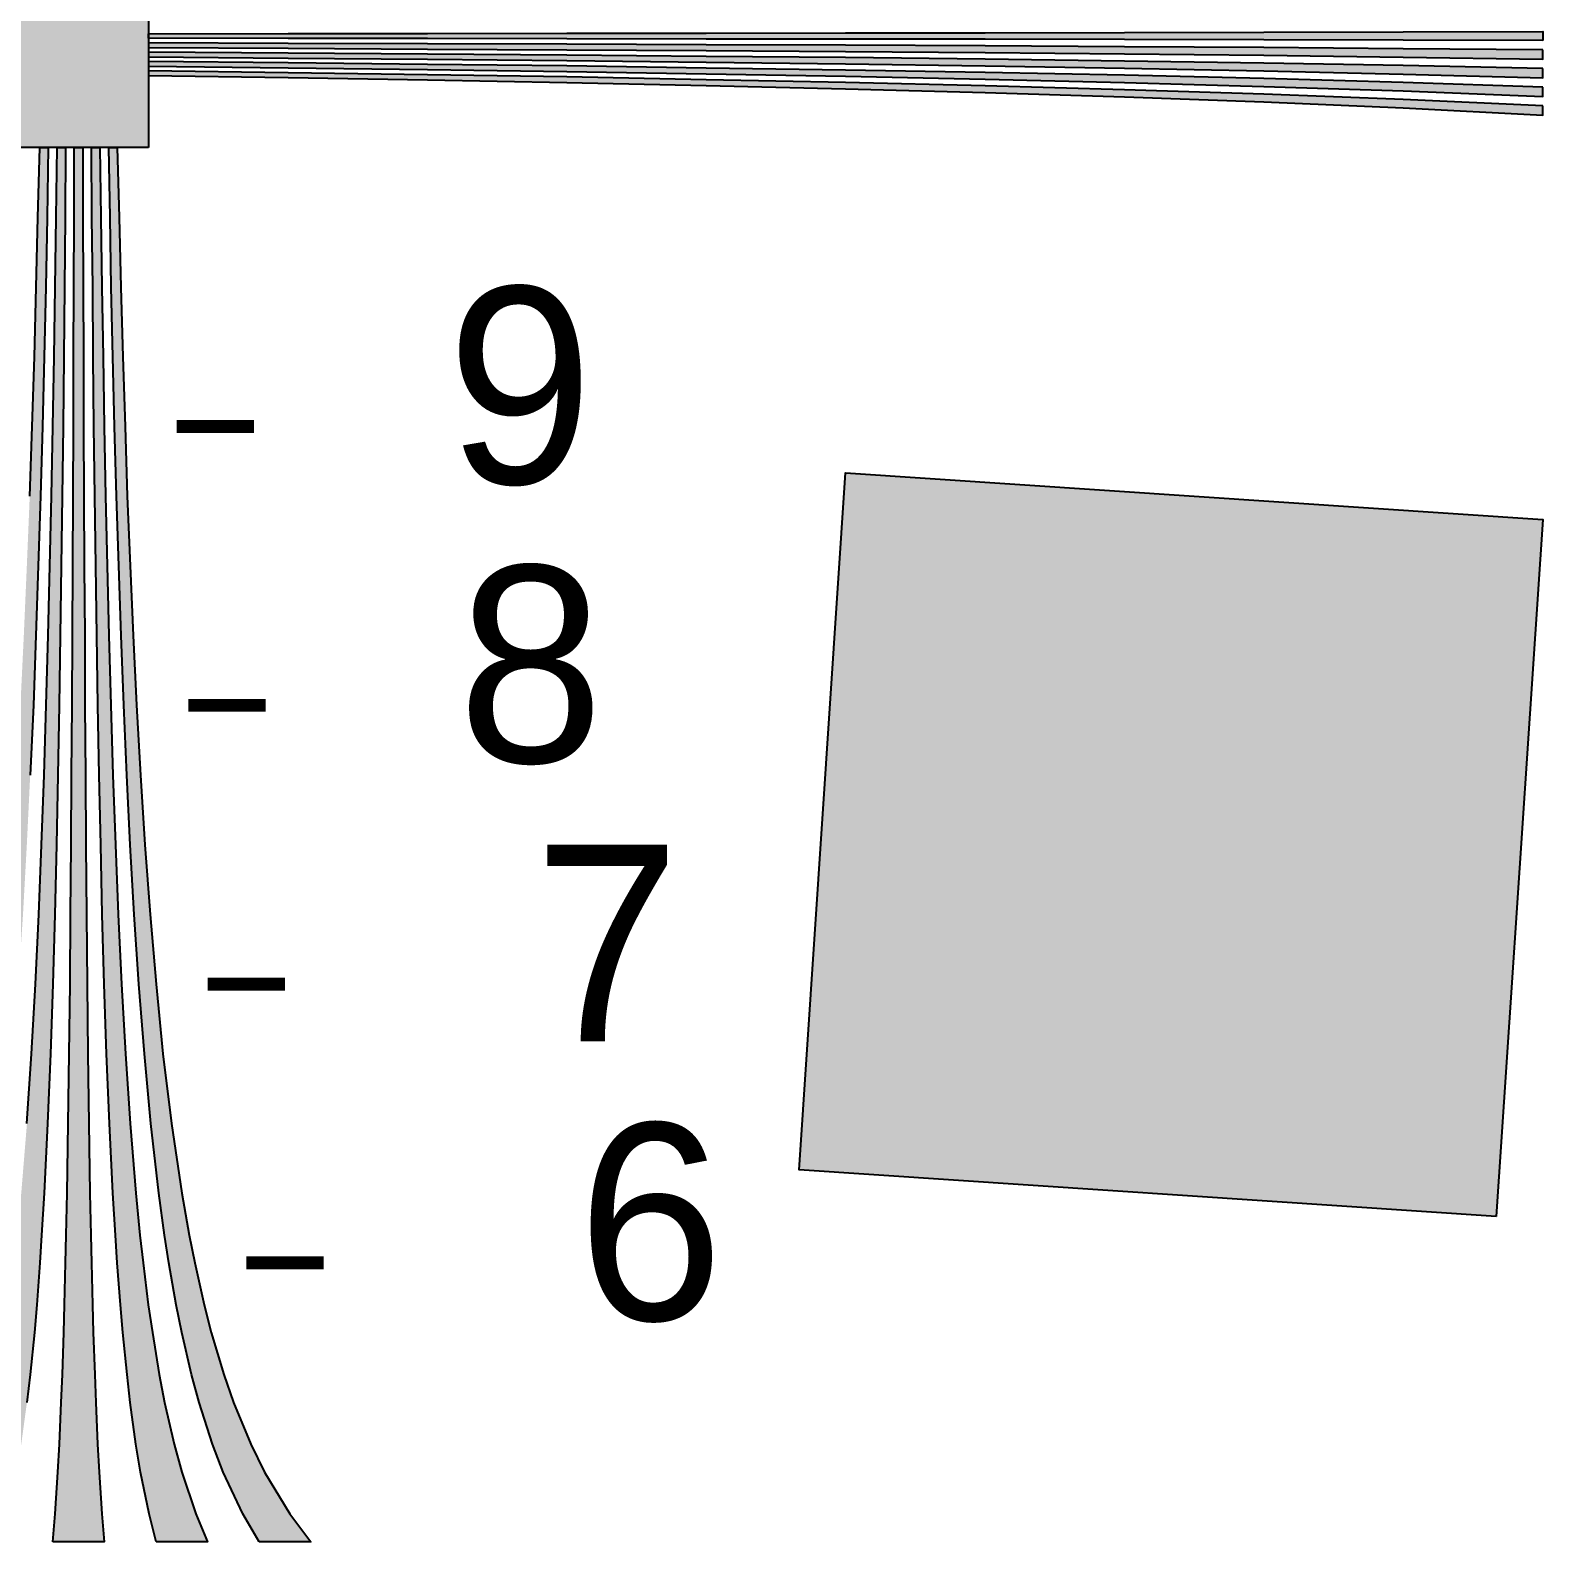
# Model space of a CAD drawing. Header units: millimetres. Extents: x 0 to 1582, y 0 to 984.
# Drawn here: x 228.9 to 359.1, y 176.3 to 306.4 of the extents above; entities that cross this region are included whole.
import ezdxf

# ---------------------------------------------------------------- set-up
doc = ezdxf.new("R2010")
doc.units = ezdxf.units.MM
for name, color, linetype in [('LABELS', 7, 'Continuous'), ('PERIPHERY', 7, 'Continuous'), ('SFR', 7, 'Continuous')]:
    doc.layers.add(name, color=color, linetype=linetype)

msp = doc.modelspace()

# ---------------------------------------------------------------- hatches: boundary and pattern name
at = {"layer": 'PERIPHERY', "true_color": 0x000000}
h = msp.add_hatch(color=7, dxfattribs=at)
h.dxf.hatch_style = 1
h.paths.add_polyline_path([(239.12, 296.25), (223.12, 296.25), (223.12, 312.25), (239.12, 312.25), (239.12, 296.25)])
h = msp.add_hatch(color=7, dxfattribs=at)
h.dxf.hatch_style = 1
h.paths.add_polyline_path([(359.12, 305.46), (347.12, 305.5), (335.12, 305.52), (323.12, 305.56), (311.12, 305.58), (299.12, 305.6), (287.12, 305.6), (275.12, 305.62), (263.12, 305.64), (251.12, 305.64), (239.12, 305.66), (239.12, 306.06), (251.12, 306.08), (263.12, 306.08), (275.12, 306.1), (287.12, 306.1), (299.12, 306.12), (311.12, 306.13), (323.12, 306.16), (335.12, 306.2), (347.12, 306.22), (359.12, 306.26), (359.12, 305.46)])
h = msp.add_hatch(color=7, dxfattribs=at)
h.dxf.hatch_style = 1
h.paths.add_polyline_path([(359.12, 304.66), (347.12, 304.76), (335.12, 304.86), (323.12, 304.94), (311.12, 305), (299.12, 305.06), (287.12, 305.1), (275.12, 305.16), (263.12, 305.2), (251.12, 305.22), (239.12, 305.26), (239.12, 304.86), (251.12, 304.8), (263.12, 304.74), (275.12, 304.68), (287.12, 304.6), (299.12, 304.52), (311.12, 304.44), (323.12, 304.32), (335.12, 304.2), (347.12, 304.04), (359.12, 303.86), (359.12, 304.66)])
h = msp.add_hatch(color=7, dxfattribs=at)
h.dxf.hatch_style = 1
h.paths.add_polyline_path([(359.12, 303.06), (347.12, 303.32), (335.12, 303.52), (323.12, 303.7), (311.12, 303.86), (299.12, 304), (287.12, 304.1), (275.12, 304.22), (263.12, 304.3), (251.12, 304.38), (239.12, 304.46), (239.12, 304.06), (251.12, 303.96), (263.12, 303.86), (275.12, 303.74), (287.12, 303.6), (299.12, 303.46), (311.12, 303.28), (323.12, 303.1), (335.12, 302.86), (347.12, 302.58), (359.12, 302.26), (359.12, 303.06)])
h = msp.add_hatch(color=7, dxfattribs=at)
h.dxf.hatch_style = 1
h.paths.add_polyline_path([(359.12, 301.46), (347.12, 301.86), (335.12, 302.2), (323.12, 302.48), (311.12, 302.72), (299.12, 302.92), (287.12, 303.1), (275.12, 303.28), (263.12, 303.42), (251.12, 303.54), (239.12, 303.66), (239.12, 303.26), (251.12, 303.12), (263.12, 302.98), (275.12, 302.8), (287.12, 302.6), (299.12, 302.4), (311.12, 302.14), (323.12, 301.86), (335.12, 301.52), (347.12, 301.14), (359.12, 300.66), (359.12, 301.46)])
h = msp.add_hatch(color=7, dxfattribs=at)
h.dxf.hatch_style = 1
h.paths.add_polyline_path([(359.12, 299.86), (347.12, 300.4), (335.12, 300.86), (323.12, 301.24), (311.12, 301.58), (299.12, 301.86), (287.12, 302.1), (275.12, 302.34), (263.12, 302.52), (251.12, 302.7), (239.12, 302.86), (239.12, 302.46), (251.12, 302.28), (263.12, 302.08), (275.12, 301.86), (287.12, 301.6), (299.12, 301.32), (311.12, 301), (323.12, 300.62), (335.12, 300.2), (347.12, 299.68), (359.12, 299.06), (359.12, 299.86)])
h = msp.add_hatch(color=7, dxfattribs=at)
h.dxf.hatch_style = 1
h.paths.add_polyline_path([(213.09, 176.25), (214.91, 178.65), (217.09, 182.25), (218.27, 184.65), (219.76, 188.25), (220.6, 190.65), (221.67, 194.25), (222.29, 196.65), (223.09, 200.25), (223.56, 202.65), (224.2, 206.25), (225.09, 212.25), (225.82, 218.25), (226.42, 224.25), (226.93, 230.25), (227.38, 236.25), (227.76, 242.25), (228.09, 248.25), (228.38, 254.25), (228.64, 260.25), (228.89, 266.25), (229.09, 272.25), (229.29, 278.25), (229.44, 284.25), (229.6, 290.25), (229.76, 296.25), (230.49, 296.25), (230.38, 290.25), (230.27, 284.25), (230.13, 278.25), (229.98, 272.25), (229.82, 266.25), (229.62, 260.25), (229.42, 254.25), (229.2, 248.25), (228.93, 242.25), (228.64, 236.25), (228.31, 230.25), (227.91, 224.25), (227.42, 218.25), (226.87, 212.25), (226.18, 206.25), (225.69, 202.65), (225.31, 200.25), (224.69, 196.65), (224.2, 194.25), (223.38, 190.65), (222.71, 188.25), (221.56, 184.65), (220.64, 182.25), (218.96, 178.65), (217.53, 176.25), (213.09, 176.25)])
h = msp.add_hatch(color=7, dxfattribs=at)
h.dxf.hatch_style = 1
h.paths.add_polyline_path([(221.98, 176.25), (222.98, 178.65), (224.2, 182.25), (224.87, 184.65), (225.69, 188.25), (226.16, 190.65), (226.73, 194.25), (227.09, 196.65), (227.53, 200.25), (227.8, 202.65), (228.16, 206.25), (228.65, 212.25), (229.05, 218.25), (229.38, 224.25), (229.67, 230.25), (229.91, 236.25), (230.13, 242.25), (230.31, 248.25), (230.47, 254.25), (230.62, 260.25), (230.76, 266.25), (230.87, 272.25), (230.98, 278.25), (231.07, 284.25), (231.16, 290.25), (231.25, 296.25), (231.98, 296.25), (231.93, 290.25), (231.87, 284.25), (231.82, 278.25), (231.76, 272.25), (231.69, 266.25), (231.6, 260.25), (231.51, 254.25), (231.42, 248.25), (231.31, 242.25), (231.18, 236.25), (231.05, 230.25), (230.87, 224.25), (230.67, 218.25), (230.42, 212.25), (230.13, 206.25), (229.91, 202.65), (229.76, 200.25), (229.49, 196.65), (229.29, 194.25), (228.93, 190.65), (228.65, 188.25), (228.16, 184.65), (227.76, 182.25), (227.02, 178.65), (226.42, 176.25), (221.98, 176.25), (221.98, 176.25)])
h = msp.add_hatch(color=7, dxfattribs=at)
h.dxf.hatch_style = 1
h.paths.add_polyline_path([(230.87, 176.25), (231.07, 178.65), (231.31, 182.25), (231.45, 184.65), (231.6, 188.25), (231.71, 190.65), (231.82, 194.25), (231.89, 196.65), (231.98, 200.25), (232.02, 202.65), (232.11, 206.25), (232.2, 212.25), (232.29, 218.25), (232.36, 224.25), (232.4, 230.25), (232.45, 236.25), (232.49, 242.25), (232.54, 248.25), (232.56, 254.25), (232.6, 260.25), (232.62, 266.25), (232.65, 272.25), (232.67, 278.25), (232.69, 284.25), (232.71, 290.25), (232.71, 296.25), (233.47, 296.25), (233.47, 290.25), (233.49, 284.25), (233.51, 278.25), (233.53, 272.25), (233.56, 266.25), (233.58, 260.25), (233.62, 254.25), (233.64, 248.25), (233.69, 242.25), (233.73, 236.25), (233.78, 230.25), (233.82, 224.25), (233.89, 218.25), (233.98, 212.25), (234.07, 206.25), (234.16, 202.65), (234.2, 200.25), (234.29, 196.65), (234.36, 194.25), (234.49, 190.65), (234.58, 188.25), (234.73, 184.65), (234.87, 182.25), (235.11, 178.65), (235.31, 176.25), (230.87, 176.25)])
h = msp.add_hatch(color=7, dxfattribs=at)
h.dxf.hatch_style = 1
h.paths.add_polyline_path([(239.76, 176.25), (239.16, 178.65), (238.42, 182.25), (238.02, 184.65), (237.53, 188.25), (237.27, 190.65), (236.89, 194.25), (236.69, 196.65), (236.42, 200.25), (236.27, 202.65), (236.05, 206.25), (235.76, 212.25), (235.51, 218.25), (235.31, 224.25), (235.13, 230.25), (235, 236.25), (234.87, 242.25), (234.76, 248.25), (234.67, 254.25), (234.58, 260.25), (234.49, 266.25), (234.42, 272.25), (234.36, 278.25), (234.31, 284.25), (234.24, 290.25), (234.2, 296.25), (234.93, 296.25), (235.02, 290.25), (235.11, 284.25), (235.2, 278.25), (235.31, 272.25), (235.42, 266.25), (235.56, 260.25), (235.71, 254.25), (235.87, 248.25), (236.04, 242.25), (236.27, 236.25), (236.51, 230.25), (236.8, 224.25), (237.13, 218.25), (237.53, 212.25), (238.02, 206.25), (238.38, 202.65), (238.64, 200.25), (239.09, 196.65), (239.45, 194.25), (240.04, 190.65), (240.49, 188.25), (241.31, 184.65), (241.98, 182.25), (243.2, 178.65), (244.2, 176.25), (239.76, 176.25)])
h = msp.add_hatch(color=7, dxfattribs=at)
h.dxf.hatch_style = 1
h.paths.add_polyline_path([(248.65, 176.25), (247.22, 178.65), (245.53, 182.25), (244.62, 184.65), (243.47, 188.25), (242.82, 190.65), (241.98, 194.25), (241.49, 196.65), (240.87, 200.25), (240.49, 202.65), (240, 206.25), (239.31, 212.25), (238.76, 218.25), (238.27, 224.25), (237.87, 230.25), (237.53, 236.25), (237.25, 242.25), (236.98, 248.25), (236.76, 254.25), (236.56, 260.25), (236.36, 266.25), (236.2, 272.25), (236.05, 278.25), (235.91, 284.25), (235.8, 290.25), (235.69, 296.25), (236.42, 296.25), (236.58, 290.25), (236.73, 284.25), (236.89, 278.25), (237.09, 272.25), (237.29, 266.25), (237.53, 260.25), (237.8, 254.25), (238.09, 248.25), (238.42, 242.25), (238.8, 236.25), (239.25, 230.25), (239.76, 224.25), (240.36, 218.25), (241.09, 212.25), (241.98, 206.25), (242.62, 202.65), (243.09, 200.25), (243.89, 196.65), (244.51, 194.25), (245.6, 190.65), (246.42, 188.25), (247.91, 184.65), (249.09, 182.25), (251.27, 178.65), (253.09, 176.25), (248.65, 176.25)])
at = {"layer": 'SFR', "true_color": 0x000000}
h = msp.add_hatch(color=7, dxfattribs=at)
h.dxf.hatch_style = 1
h.paths.add_polyline_path([(355.12, 204.25), (295.12, 208.25), (299.12, 268.25), (359.12, 264.25), (355.12, 204.25)])

# ---------------------------------------------------------------- linework, layer by layer
at = {"layer": 'PERIPHERY', "color": 250}
for points in [[(239.12, 296.25), (223.12, 296.25), (223.12, 312.25), (239.12, 312.25), (239.12, 296.25)], [(359.12, 305.46), (347.12, 305.5), (335.12, 305.52), (323.12, 305.56), (311.12, 305.58), (299.12, 305.6), (287.12, 305.6), (275.12, 305.62), (263.12, 305.64), (251.12, 305.64), (239.12, 305.66), (239.12, 306.06), (251.12, 306.08), (263.12, 306.08), (275.12, 306.1), (287.12, 306.1), (299.12, 306.12), (311.12, 306.13), (323.12, 306.16), (335.12, 306.2), (347.12, 306.22), (359.12, 306.26), (359.12, 305.46)], [(359.12, 304.66), (347.12, 304.76), (335.12, 304.86), (323.12, 304.94), (311.12, 305), (299.12, 305.06), (287.12, 305.1), (275.12, 305.16), (263.12, 305.2), (251.12, 305.22), (239.12, 305.26), (239.12, 304.86), (251.12, 304.8), (263.12, 304.74), (275.12, 304.68), (287.12, 304.6), (299.12, 304.52), (311.12, 304.44), (323.12, 304.32), (335.12, 304.2), (347.12, 304.04), (359.12, 303.86), (359.12, 304.66)], [(359.12, 303.06), (347.12, 303.32), (335.12, 303.52), (323.12, 303.7), (311.12, 303.86), (299.12, 304), (287.12, 304.1), (275.12, 304.22), (263.12, 304.3), (251.12, 304.38), (239.12, 304.46), (239.12, 304.06), (251.12, 303.96), (263.12, 303.86), (275.12, 303.74), (287.12, 303.6), (299.12, 303.46), (311.12, 303.28), (323.12, 303.1), (335.12, 302.86), (347.12, 302.58), (359.12, 302.26), (359.12, 303.06)], [(359.12, 301.46), (347.12, 301.86), (335.12, 302.2), (323.12, 302.48), (311.12, 302.72), (299.12, 302.92), (287.12, 303.1), (275.12, 303.28), (263.12, 303.42), (251.12, 303.54), (239.12, 303.66), (239.12, 303.26), (251.12, 303.12), (263.12, 302.98), (275.12, 302.8), (287.12, 302.6), (299.12, 302.4), (311.12, 302.14), (323.12, 301.86), (335.12, 301.52), (347.12, 301.14), (359.12, 300.66), (359.12, 301.46)], [(359.12, 299.86), (347.12, 300.4), (335.12, 300.86), (323.12, 301.24), (311.12, 301.58), (299.12, 301.86), (287.12, 302.1), (275.12, 302.34), (263.12, 302.52), (251.12, 302.7), (239.12, 302.86), (239.12, 302.46), (251.12, 302.28), (263.12, 302.08), (275.12, 301.86), (287.12, 301.6), (299.12, 301.32), (311.12, 301), (323.12, 300.62), (335.12, 300.2), (347.12, 299.68), (359.12, 299.06), (359.12, 299.86)], [(230.87, 176.25), (231.07, 178.65), (231.31, 182.25), (231.45, 184.65), (231.6, 188.25), (231.71, 190.65), (231.82, 194.25), (231.89, 196.65), (231.98, 200.25), (232.02, 202.65), (232.11, 206.25), (232.2, 212.25), (232.29, 218.25), (232.36, 224.25), (232.4, 230.25), (232.45, 236.25), (232.49, 242.25), (232.54, 248.25), (232.56, 254.25), (232.6, 260.25), (232.62, 266.25), (232.65, 272.25), (232.67, 278.25), (232.69, 284.25), (232.71, 290.25), (232.71, 296.25), (233.47, 296.25), (233.47, 290.25), (233.49, 284.25), (233.51, 278.25), (233.53, 272.25), (233.56, 266.25), (233.58, 260.25), (233.62, 254.25), (233.64, 248.25), (233.69, 242.25), (233.73, 236.25), (233.78, 230.25), (233.82, 224.25), (233.89, 218.25), (233.98, 212.25), (234.07, 206.25), (234.16, 202.65), (234.2, 200.25), (234.29, 196.65), (234.36, 194.25), (234.49, 190.65), (234.58, 188.25), (234.73, 184.65), (234.87, 182.25), (235.11, 178.65), (235.31, 176.25), (230.87, 176.25)], [(239.76, 176.25), (239.16, 178.65), (238.42, 182.25), (238.02, 184.65), (237.53, 188.25), (237.27, 190.65), (236.89, 194.25), (236.69, 196.65), (236.42, 200.25), (236.27, 202.65), (236.05, 206.25), (235.76, 212.25), (235.51, 218.25), (235.31, 224.25), (235.13, 230.25), (235, 236.25), (234.87, 242.25), (234.76, 248.25), (234.67, 254.25), (234.58, 260.25), (234.49, 266.25), (234.42, 272.25), (234.36, 278.25), (234.31, 284.25), (234.24, 290.25), (234.2, 296.25), (234.93, 296.25), (235.02, 290.25), (235.11, 284.25), (235.2, 278.25), (235.31, 272.25), (235.42, 266.25), (235.56, 260.25), (235.71, 254.25), (235.87, 248.25), (236.04, 242.25), (236.27, 236.25), (236.51, 230.25), (236.8, 224.25), (237.13, 218.25), (237.53, 212.25), (238.02, 206.25), (238.38, 202.65), (238.64, 200.25), (239.09, 196.65), (239.45, 194.25), (240.04, 190.65), (240.49, 188.25), (241.31, 184.65), (241.98, 182.25), (243.2, 178.65), (244.2, 176.25), (239.76, 176.25)], [(248.65, 176.25), (247.22, 178.65), (245.53, 182.25), (244.62, 184.65), (243.47, 188.25), (242.82, 190.65), (241.98, 194.25), (241.49, 196.65), (240.87, 200.25), (240.49, 202.65), (240, 206.25), (239.31, 212.25), (238.76, 218.25), (238.27, 224.25), (237.87, 230.25), (237.53, 236.25), (237.25, 242.25), (236.98, 248.25), (236.76, 254.25), (236.56, 260.25), (236.36, 266.25), (236.2, 272.25), (236.05, 278.25), (235.91, 284.25), (235.8, 290.25), (235.69, 296.25), (236.42, 296.25), (236.58, 290.25), (236.73, 284.25), (236.89, 278.25), (237.09, 272.25), (237.29, 266.25), (237.53, 260.25), (237.8, 254.25), (238.09, 248.25), (238.42, 242.25), (238.8, 236.25), (239.25, 230.25), (239.76, 224.25), (240.36, 218.25), (241.09, 212.25), (241.98, 206.25), (242.62, 202.65), (243.09, 200.25), (243.89, 196.65), (244.51, 194.25), (245.6, 190.65), (246.42, 188.25), (247.91, 184.65), (249.09, 182.25), (251.27, 178.65), (253.09, 176.25), (248.65, 176.25)]]:
    msp.add_lwpolyline(points, close=True, dxfattribs=at)
for points in [[(228.65, 212.25), (229.05, 218.25), (229.38, 224.25), (229.67, 230.25), (229.91, 236.25), (230.13, 242.25), (230.31, 248.25), (230.47, 254.25), (230.62, 260.25), (230.76, 266.25), (230.87, 272.25), (230.98, 278.25), (231.07, 284.25), (231.16, 290.25), (231.25, 296.25), (231.98, 296.25), (231.93, 290.25), (231.87, 284.25), (231.82, 278.25), (231.76, 272.25), (231.69, 266.25), (231.6, 260.25), (231.51, 254.25), (231.42, 248.25), (231.31, 242.25), (231.18, 236.25), (231.05, 230.25), (230.87, 224.25), (230.67, 218.25), (230.42, 212.25), (230.13, 206.25), (229.91, 202.65), (229.76, 200.25), (229.49, 196.65), (229.29, 194.25), (228.93, 190.65), (228.65, 188.25)], [(228.89, 266.25), (229.09, 272.25), (229.29, 278.25), (229.44, 284.25), (229.6, 290.25), (229.76, 296.25), (230.49, 296.25), (230.38, 290.25), (230.27, 284.25), (230.13, 278.25), (229.98, 272.25), (229.82, 266.25), (229.62, 260.25), (229.42, 254.25), (229.2, 248.25), (228.93, 242.25)]]:
    msp.add_lwpolyline(points, dxfattribs=at)
at = {"layer": 'PERIPHERY', "color": 250, "lineweight": 35, "const_width": 1.11}
for points in [[(248.2, 272.25), (241.54, 272.25)], [(249.2, 248.25), (242.54, 248.25)], [(250.87, 224.25), (244.2, 224.25)], [(254.2, 200.25), (247.54, 200.25)]]:
    msp.add_lwpolyline(points, dxfattribs=at)
at = {"layer": 'PERIPHERY', "color": 250, "true_color": 0x000000}
for points in [[(239.12, 296.25), (239.12, 312.25), (223.12, 312.25)], [(223.12, 312.25), (223.12, 296.25), (239.12, 296.25)], [(359.12, 305.46), (251.12, 306.08), (239.12, 306.06)], [(239.12, 306.06), (239.12, 305.66), (251.12, 305.64)], [(239.12, 306.06), (251.12, 305.64), (263.12, 305.64)], [(239.12, 306.06), (263.12, 305.64), (275.12, 305.62)], [(239.12, 306.06), (275.12, 305.62), (287.12, 305.6)], [(239.12, 306.06), (287.12, 305.6), (299.12, 305.6)], [(239.12, 306.06), (299.12, 305.6), (311.12, 305.58)], [(239.12, 306.06), (311.12, 305.58), (323.12, 305.56)], [(239.12, 306.06), (323.12, 305.56), (335.12, 305.52)], [(239.12, 306.06), (335.12, 305.52), (347.12, 305.5)], [(239.12, 306.06), (347.12, 305.5), (359.12, 305.46)], [(359.12, 305.46), (263.12, 306.08), (251.12, 306.08)], [(359.12, 305.46), (275.12, 306.1), (263.12, 306.08)], [(359.12, 305.46), (287.12, 306.1), (275.12, 306.1)], [(359.12, 305.46), (299.12, 306.12), (287.12, 306.1)], [(359.12, 305.46), (311.12, 306.13), (299.12, 306.12)], [(359.12, 305.46), (323.12, 306.16), (311.12, 306.13)], [(359.12, 305.46), (335.12, 306.2), (323.12, 306.16)], [(359.12, 305.46), (347.12, 306.22), (335.12, 306.2)], [(359.12, 305.46), (359.12, 306.26), (347.12, 306.22)], [(251.12, 305.22), (239.12, 305.26), (239.12, 304.86)], [(275.12, 305.16), (251.12, 305.22), (239.12, 304.86)], [(275.12, 305.16), (239.12, 304.86), (251.12, 304.8)], [(275.12, 305.16), (263.12, 305.2), (251.12, 305.22)], [(275.12, 305.16), (251.12, 304.8), (263.12, 304.74)], [(275.12, 305.16), (263.12, 304.74), (275.12, 304.68)], [(359.12, 303.86), (287.12, 305.1), (275.12, 305.16)], [(275.12, 305.16), (275.12, 304.68), (287.12, 304.6)], [(275.12, 305.16), (287.12, 304.6), (299.12, 304.52)], [(275.12, 305.16), (299.12, 304.52), (311.12, 304.44)], [(275.12, 305.16), (311.12, 304.44), (323.12, 304.32)], [(275.12, 305.16), (323.12, 304.32), (335.12, 304.2)], [(275.12, 305.16), (335.12, 304.2), (347.12, 304.04)], [(275.12, 305.16), (347.12, 304.04), (359.12, 303.86)], [(359.12, 303.86), (299.12, 305.06), (287.12, 305.1)], [(359.12, 303.86), (311.12, 305), (299.12, 305.06)], [(359.12, 303.86), (323.12, 304.94), (311.12, 305)], [(359.12, 303.86), (335.12, 304.86), (323.12, 304.94)], [(359.12, 303.86), (347.12, 304.76), (335.12, 304.86)], [(359.12, 303.86), (359.12, 304.66), (347.12, 304.76)], [(299.12, 304), (251.12, 304.38), (239.12, 304.46)], [(299.12, 304), (239.12, 304.46), (239.12, 304.06)], [(299.12, 304), (239.12, 304.06), (251.12, 303.96)], [(311.12, 302.72), (251.12, 303.54), (239.12, 303.66)], [(311.12, 302.72), (239.12, 303.66), (239.12, 303.26)], [(299.12, 304), (263.12, 304.3), (251.12, 304.38)], [(299.12, 304), (251.12, 303.96), (263.12, 303.86)], [(311.12, 302.72), (263.12, 303.42), (251.12, 303.54)], [(287.12, 304.1), (275.12, 304.22), (263.12, 304.3)], [(299.12, 304), (287.12, 304.1), (263.12, 304.3)], [(299.12, 304), (263.12, 303.86), (275.12, 303.74)], [(311.12, 302.72), (275.12, 303.28), (263.12, 303.42)], [(299.12, 304), (275.12, 303.74), (287.12, 303.6)], [(299.12, 304), (287.12, 303.6), (299.12, 303.46)], [(359.12, 302.26), (311.12, 303.86), (299.12, 304)], [(299.12, 304), (299.12, 303.46), (311.12, 303.28)], [(299.12, 304), (311.12, 303.28), (323.12, 303.1)], [(299.12, 304), (323.12, 303.1), (335.12, 302.86)], [(299.12, 304), (335.12, 302.86), (347.12, 302.58)], [(299.12, 304), (347.12, 302.58), (359.12, 302.26)], [(359.12, 302.26), (323.12, 303.7), (311.12, 303.86)], [(359.12, 302.26), (335.12, 303.52), (323.12, 303.7)], [(359.12, 302.26), (347.12, 303.32), (335.12, 303.52)], [(311.12, 302.72), (239.12, 303.26), (251.12, 303.12)], [(311.12, 301.58), (251.12, 302.7), (239.12, 302.86)], [(311.12, 301.58), (239.12, 302.86), (239.12, 302.46)], [(311.12, 301.58), (239.12, 302.46), (251.12, 302.28)], [(311.12, 302.72), (251.12, 303.12), (263.12, 302.98)], [(311.12, 301.58), (263.12, 302.52), (251.12, 302.7)], [(311.12, 301.58), (251.12, 302.28), (263.12, 302.08)], [(311.12, 302.72), (263.12, 302.98), (275.12, 302.8)], [(311.12, 301.58), (275.12, 302.34), (263.12, 302.52)], [(311.12, 301.58), (263.12, 302.08), (275.12, 301.86)], [(311.12, 302.72), (287.12, 303.1), (275.12, 303.28)], [(311.12, 302.72), (275.12, 302.8), (287.12, 302.6)], [(311.12, 301.58), (287.12, 302.1), (275.12, 302.34)], [(311.12, 302.72), (299.12, 302.92), (287.12, 303.1)], [(311.12, 302.72), (287.12, 302.6), (299.12, 302.4)], [(311.12, 301.58), (299.12, 301.86), (287.12, 302.1)], [(311.12, 302.72), (299.12, 302.4), (311.12, 302.14)], [(359.12, 300.66), (323.12, 302.48), (311.12, 302.72)], [(311.12, 302.72), (311.12, 302.14), (323.12, 301.86)], [(311.12, 302.72), (323.12, 301.86), (335.12, 301.52)], [(311.12, 302.72), (335.12, 301.52), (347.12, 301.14)], [(311.12, 302.72), (347.12, 301.14), (359.12, 300.66)], [(359.12, 300.66), (335.12, 302.2), (323.12, 302.48)], [(359.12, 300.66), (347.12, 301.86), (335.12, 302.2)], [(359.12, 302.26), (359.12, 303.06), (347.12, 303.32)], [(311.12, 301.58), (275.12, 301.86), (287.12, 301.6)], [(311.12, 301.58), (287.12, 301.6), (299.12, 301.32)], [(311.12, 301.58), (299.12, 301.32), (311.12, 301)], [(359.12, 299.06), (323.12, 301.24), (311.12, 301.58)], [(311.12, 301.58), (311.12, 301), (323.12, 300.62)], [(311.12, 301.58), (323.12, 300.62), (335.12, 300.2)], [(311.12, 301.58), (335.12, 300.2), (347.12, 299.68)], [(311.12, 301.58), (347.12, 299.68), (359.12, 299.06)], [(359.12, 299.06), (335.12, 300.86), (323.12, 301.24)], [(359.12, 299.06), (347.12, 300.4), (335.12, 300.86)], [(359.12, 300.66), (359.12, 301.46), (347.12, 301.86)], [(359.12, 299.06), (359.12, 299.86), (347.12, 300.4)], [(228.93, 190.65), (231.93, 290.25), (231.98, 296.25)], [(228.93, 190.65), (231.98, 296.25), (230.62, 260.25)], [(229.2, 248.25), (230.38, 290.25), (230.49, 296.25)], [(229.2, 248.25), (230.49, 296.25), (229.76, 296.25)], [(229.2, 248.25), (229.76, 296.25), (229.6, 290.25)], [(231.98, 296.25), (230.76, 266.25), (230.62, 260.25)], [(231.98, 296.25), (230.87, 272.25), (230.76, 266.25)], [(231.98, 296.25), (230.98, 278.25), (230.87, 272.25)], [(231.98, 296.25), (231.07, 284.25), (230.98, 278.25)], [(231.98, 296.25), (231.16, 290.25), (231.07, 284.25)], [(231.98, 296.25), (231.25, 296.25), (231.16, 290.25)], [(233.47, 290.25), (233.47, 296.25), (232.71, 296.25)], [(233.49, 284.25), (233.47, 290.25), (232.71, 296.25)], [(233.51, 278.25), (233.49, 284.25), (232.71, 296.25)], [(233.53, 272.25), (233.51, 278.25), (232.71, 296.25)], [(233.56, 266.25), (233.53, 272.25), (232.71, 296.25)], [(233.58, 260.25), (233.56, 266.25), (232.71, 296.25)], [(233.64, 248.25), (233.58, 260.25), (232.71, 296.25)], [(233.82, 224.25), (233.64, 248.25), (232.71, 296.25)], [(233.89, 218.25), (233.82, 224.25), (232.71, 296.25)], [(233.98, 212.25), (233.89, 218.25), (232.71, 296.25)], [(233.98, 212.25), (232.71, 296.25), (232.71, 290.25)], [(235.02, 290.25), (234.93, 296.25), (234.2, 296.25)], [(235.11, 284.25), (235.02, 290.25), (234.2, 296.25)], [(235.2, 278.25), (235.11, 284.25), (234.2, 296.25)], [(235.31, 272.25), (235.2, 278.25), (234.2, 296.25)], [(235.42, 266.25), (235.31, 272.25), (234.2, 296.25)], [(235.56, 260.25), (235.42, 266.25), (234.2, 296.25)], [(235.71, 254.25), (235.56, 260.25), (234.2, 296.25)], [(235.87, 248.25), (235.71, 254.25), (234.2, 296.25)], [(236.04, 242.25), (235.87, 248.25), (234.2, 296.25)], [(236.04, 242.25), (234.2, 296.25), (234.24, 290.25)], [(236.58, 290.25), (236.42, 296.25), (235.69, 296.25)], [(236.73, 284.25), (236.58, 290.25), (235.69, 296.25)], [(236.89, 278.25), (236.73, 284.25), (235.69, 296.25)], [(237.29, 266.25), (236.89, 278.25), (235.69, 296.25)], [(237.53, 260.25), (237.29, 266.25), (235.69, 296.25)], [(237.8, 254.25), (237.53, 260.25), (235.69, 296.25)], [(238.09, 248.25), (237.8, 254.25), (235.69, 296.25)], [(238.09, 248.25), (235.69, 296.25), (235.8, 290.25)], [(228.93, 190.65), (231.87, 284.25), (231.93, 290.25)], [(229.2, 248.25), (230.27, 284.25), (230.38, 290.25)], [(229.2, 248.25), (229.6, 290.25), (229.44, 284.25)], [(233.98, 212.25), (232.71, 290.25), (232.69, 284.25)], [(236.27, 236.25), (236.04, 242.25), (234.24, 290.25)], [(236.27, 236.25), (234.24, 290.25), (234.31, 284.25)], [(238.09, 248.25), (235.8, 290.25), (235.91, 284.25)], [(228.93, 190.65), (231.82, 278.25), (231.87, 284.25)], [(229.2, 248.25), (230.13, 278.25), (230.27, 284.25)], [(229.2, 248.25), (229.44, 284.25), (229.29, 278.25)], [(233.98, 212.25), (232.69, 284.25), (232.67, 278.25)], [(236.27, 236.25), (234.31, 284.25), (234.36, 278.25)], [(238.42, 242.25), (238.09, 248.25), (235.91, 284.25)], [(238.42, 242.25), (235.91, 284.25), (236.05, 278.25)], [(228.93, 190.65), (231.76, 272.25), (231.82, 278.25)], [(229.2, 248.25), (229.29, 278.25), (229.09, 272.25)], [(229.2, 248.25), (229.98, 272.25), (230.13, 278.25)], [(233.98, 212.25), (232.67, 278.25), (232.65, 272.25)], [(236.51, 230.25), (236.27, 236.25), (234.36, 278.25)], [(236.51, 230.25), (234.36, 278.25), (234.42, 272.25)], [(238.8, 236.25), (238.42, 242.25), (236.05, 278.25)], [(238.8, 236.25), (236.05, 278.25), (236.2, 272.25)], [(237.29, 266.25), (237.09, 272.25), (236.89, 278.25)], [(229.2, 248.25), (229.09, 272.25), (228.89, 266.25)], [(228.93, 190.65), (231.69, 266.25), (231.76, 272.25)], [(229.2, 248.25), (229.82, 266.25), (229.98, 272.25)], [(233.98, 212.25), (232.65, 272.25), (232.62, 266.25)], [(236.8, 224.25), (236.51, 230.25), (234.42, 272.25)], [(236.8, 224.25), (234.42, 272.25), (234.49, 266.25)], [(238.8, 236.25), (236.2, 272.25), (236.36, 266.25)], [(229.2, 248.25), (228.89, 266.25), (228.64, 260.25)], [(228.93, 190.65), (231.6, 260.25), (231.69, 266.25)], [(229.2, 248.25), (229.62, 260.25), (229.82, 266.25)], [(233.98, 212.25), (232.62, 266.25), (232.6, 260.25)], [(236.8, 224.25), (234.49, 266.25), (234.58, 260.25)], [(239.25, 230.25), (238.8, 236.25), (236.36, 266.25)], [(239.25, 230.25), (236.36, 266.25), (236.56, 260.25)], [(229.2, 248.25), (228.64, 260.25), (228.38, 254.25)], [(228.93, 190.65), (231.51, 254.25), (231.6, 260.25)], [(228.93, 190.65), (230.62, 260.25), (230.47, 254.25)], [(229.2, 248.25), (229.42, 254.25), (229.62, 260.25)], [(233.98, 212.25), (232.6, 260.25), (232.56, 254.25)], [(233.64, 248.25), (233.62, 254.25), (233.58, 260.25)], [(237.13, 218.25), (236.8, 224.25), (234.58, 260.25)], [(237.13, 218.25), (234.58, 260.25), (234.67, 254.25)], [(239.76, 224.25), (239.25, 230.25), (236.56, 260.25)], [(239.76, 224.25), (236.56, 260.25), (236.76, 254.25)], [(229.2, 248.25), (228.38, 254.25), (228.09, 248.25)], [(228.93, 190.65), (231.42, 248.25), (231.51, 254.25)], [(228.93, 190.65), (230.47, 254.25), (230.31, 248.25)], [(233.98, 212.25), (232.56, 254.25), (232.54, 248.25)], [(239.76, 176.25), (237.13, 218.25), (234.67, 254.25)], [(239.76, 176.25), (234.67, 254.25), (234.76, 248.25)], [(239.76, 224.25), (236.76, 254.25), (236.98, 248.25)], [(222.71, 188.25), (228.93, 242.25), (229.2, 248.25)], [(222.71, 188.25), (229.2, 248.25), (225.82, 218.25)], [(229.2, 248.25), (226.42, 224.25), (225.82, 218.25)], [(229.2, 248.25), (226.93, 230.25), (226.42, 224.25)], [(229.2, 248.25), (227.38, 236.25), (226.93, 230.25)], [(229.2, 248.25), (227.76, 242.25), (227.38, 236.25)], [(229.2, 248.25), (228.09, 248.25), (227.76, 242.25)], [(228.93, 190.65), (231.31, 242.25), (231.42, 248.25)], [(228.93, 190.65), (230.31, 248.25), (230.13, 242.25)], [(233.98, 212.25), (232.54, 248.25), (232.49, 242.25)], [(233.73, 236.25), (233.69, 242.25), (233.64, 248.25)], [(233.78, 230.25), (233.73, 236.25), (233.64, 248.25)], [(233.82, 224.25), (233.78, 230.25), (233.64, 248.25)], [(239.76, 176.25), (234.76, 248.25), (234.87, 242.25)], [(240.36, 218.25), (239.76, 224.25), (236.98, 248.25)], [(240.36, 218.25), (236.98, 248.25), (237.25, 242.25)], [(228.93, 190.65), (231.18, 236.25), (231.31, 242.25)], [(228.93, 190.65), (230.13, 242.25), (229.91, 236.25)], [(233.98, 212.25), (232.49, 242.25), (232.45, 236.25)], [(239.76, 176.25), (234.87, 242.25), (235, 236.25)], [(241.09, 212.25), (240.36, 218.25), (237.25, 242.25)], [(241.09, 212.25), (237.25, 242.25), (237.53, 236.25)], [(228.93, 190.65), (231.05, 230.25), (231.18, 236.25)], [(228.93, 190.65), (229.91, 236.25), (229.67, 230.25)], [(233.98, 212.25), (232.45, 236.25), (232.4, 230.25)], [(239.76, 176.25), (235, 236.25), (235.13, 230.25)], [(241.09, 212.25), (237.53, 236.25), (237.87, 230.25)], [(228.93, 190.65), (230.87, 224.25), (231.05, 230.25)], [(228.93, 190.65), (229.67, 230.25), (229.38, 224.25)], [(233.98, 212.25), (232.4, 230.25), (232.36, 224.25)], [(239.76, 176.25), (235.13, 230.25), (235.31, 224.25)], [(241.98, 206.25), (241.09, 212.25), (237.87, 230.25)], [(241.98, 206.25), (237.87, 230.25), (238.27, 224.25)], [(228.93, 190.65), (230.67, 218.25), (230.87, 224.25)], [(228.93, 190.65), (229.38, 224.25), (229.05, 218.25)], [(233.98, 212.25), (232.36, 224.25), (232.29, 218.25)], [(239.76, 176.25), (235.31, 224.25), (235.51, 218.25)], [(242.62, 202.65), (241.98, 206.25), (238.27, 224.25)], [(243.09, 200.25), (242.62, 202.65), (238.27, 224.25)], [(243.09, 200.25), (238.27, 224.25), (238.76, 218.25)], [(228.93, 190.65), (229.05, 218.25), (228.65, 212.25)], [(228.93, 190.65), (230.42, 212.25), (230.67, 218.25)], [(233.98, 212.25), (232.29, 218.25), (232.2, 212.25)], [(239.76, 176.25), (235.51, 218.25), (235.76, 212.25)], [(239.76, 176.25), (237.53, 212.25), (237.13, 218.25)], [(243.89, 196.65), (243.09, 200.25), (238.76, 218.25)], [(248.65, 176.25), (243.89, 196.65), (238.76, 218.25)], [(248.65, 176.25), (238.76, 218.25), (239.31, 212.25)], [(228.93, 190.65), (228.65, 212.25), (228.16, 206.25)], [(228.93, 190.65), (230.13, 206.25), (230.42, 212.25)], [(230.87, 176.25), (234.07, 206.25), (233.98, 212.25)], [(233.98, 212.25), (231.07, 178.65), (230.87, 176.25)], [(233.98, 212.25), (231.31, 182.25), (231.07, 178.65)], [(233.98, 212.25), (231.45, 184.65), (231.31, 182.25)], [(233.98, 212.25), (231.6, 188.25), (231.45, 184.65)], [(233.98, 212.25), (231.71, 190.65), (231.6, 188.25)], [(233.98, 212.25), (231.82, 194.25), (231.71, 190.65)], [(233.98, 212.25), (231.89, 196.65), (231.82, 194.25)], [(233.98, 212.25), (231.98, 200.25), (231.89, 196.65)], [(233.98, 212.25), (232.02, 202.65), (231.98, 200.25)], [(233.98, 212.25), (232.11, 206.25), (232.02, 202.65)], [(233.98, 212.25), (232.2, 212.25), (232.11, 206.25)], [(239.76, 176.25), (235.76, 212.25), (236.05, 206.25)], [(239.76, 176.25), (238.02, 206.25), (237.53, 212.25)], [(248.65, 176.25), (239.31, 212.25), (240, 206.25)], [(228.93, 190.65), (228.16, 206.25), (227.8, 202.65)], [(228.93, 190.65), (229.91, 202.65), (230.13, 206.25)], [(230.87, 176.25), (234.16, 202.65), (234.07, 206.25)], [(239.76, 176.25), (236.05, 206.25), (236.27, 202.65)], [(239.76, 176.25), (238.38, 202.65), (238.02, 206.25)], [(248.65, 176.25), (240, 206.25), (240.49, 202.65)], [(228.93, 190.65), (227.8, 202.65), (227.53, 200.25)], [(228.93, 190.65), (229.76, 200.25), (229.91, 202.65)], [(230.87, 176.25), (234.2, 200.25), (234.16, 202.65)], [(239.76, 176.25), (236.27, 202.65), (236.42, 200.25)], [(239.76, 176.25), (238.64, 200.25), (238.38, 202.65)], [(248.65, 176.25), (240.49, 202.65), (240.87, 200.25)], [(228.93, 190.65), (227.53, 200.25), (227.09, 196.65)], [(228.93, 190.65), (229.49, 196.65), (229.76, 200.25)], [(230.87, 176.25), (234.29, 196.65), (234.2, 200.25)], [(239.76, 176.25), (236.42, 200.25), (236.69, 196.65)], [(239.76, 176.25), (239.09, 196.65), (238.64, 200.25)], [(248.65, 176.25), (240.87, 200.25), (241.49, 196.65)], [(228.93, 190.65), (227.09, 196.65), (226.73, 194.25)], [(228.93, 190.65), (229.29, 194.25), (229.49, 196.65)], [(230.87, 176.25), (234.36, 194.25), (234.29, 196.65)], [(239.76, 176.25), (236.69, 196.65), (236.89, 194.25)], [(239.76, 176.25), (239.45, 194.25), (239.09, 196.65)], [(248.65, 176.25), (241.49, 196.65), (241.98, 194.25)], [(248.65, 176.25), (244.51, 194.25), (243.89, 196.65)], [(228.93, 190.65), (226.73, 194.25), (226.16, 190.65)], [(230.87, 176.25), (234.49, 190.65), (234.36, 194.25)], [(239.76, 176.25), (236.89, 194.25), (237.27, 190.65)], [(239.76, 176.25), (240.04, 190.65), (239.45, 194.25)], [(248.65, 176.25), (241.98, 194.25), (242.82, 190.65)], [(248.65, 176.25), (245.6, 190.65), (244.51, 194.25)], [(221.98, 176.25), (228.65, 188.25), (228.93, 190.65)], [(228.93, 190.65), (222.98, 178.65), (221.98, 176.25)], [(228.93, 190.65), (224.2, 182.25), (222.98, 178.65)], [(228.93, 190.65), (224.87, 184.65), (224.2, 182.25)], [(228.93, 190.65), (225.69, 188.25), (224.87, 184.65)], [(228.93, 190.65), (226.16, 190.65), (225.69, 188.25)], [(230.87, 176.25), (234.58, 188.25), (234.49, 190.65)], [(239.76, 176.25), (237.27, 190.65), (237.53, 188.25)], [(239.76, 176.25), (240.49, 188.25), (240.04, 190.65)], [(248.65, 176.25), (242.82, 190.65), (243.47, 188.25)], [(248.65, 176.25), (246.42, 188.25), (245.6, 190.65)], [(230.87, 176.25), (234.73, 184.65), (234.58, 188.25)], [(239.76, 176.25), (237.53, 188.25), (238.02, 184.65)], [(239.76, 176.25), (241.31, 184.65), (240.49, 188.25)], [(248.65, 176.25), (243.47, 188.25), (244.62, 184.65)], [(248.65, 176.25), (247.91, 184.65), (246.42, 188.25)], [(230.87, 176.25), (234.87, 182.25), (234.73, 184.65)], [(239.76, 176.25), (238.02, 184.65), (238.42, 182.25)], [(239.76, 176.25), (241.98, 182.25), (241.31, 184.65)], [(248.65, 176.25), (244.62, 184.65), (245.53, 182.25)], [(248.65, 176.25), (249.09, 182.25), (247.91, 184.65)], [(230.87, 176.25), (235.11, 178.65), (234.87, 182.25)], [(238.42, 182.25), (239.16, 178.65), (239.76, 176.25)], [(239.76, 176.25), (243.2, 178.65), (241.98, 182.25)], [(245.53, 182.25), (247.22, 178.65), (248.65, 176.25)], [(248.65, 176.25), (251.27, 178.65), (249.09, 182.25)], [(230.87, 176.25), (235.31, 176.25), (235.11, 178.65)], [(239.76, 176.25), (244.2, 176.25), (243.2, 178.65)], [(248.65, 176.25), (253.09, 176.25), (251.27, 178.65)]]:
    msp.add_solid(points, dxfattribs=at)
at = {"layer": 'SFR', "color": 250}
msp.add_lwpolyline([(355.12, 204.25), (295.12, 208.25), (299.12, 268.25), (359.12, 264.25), (355.12, 204.25)], close=True, dxfattribs=at)
at = {"layer": 'SFR', "color": 250, "true_color": 0x000000}
for points in [[(299.12, 268.25), (295.12, 208.25), (355.12, 204.25)], [(355.12, 204.25), (359.12, 264.25), (299.12, 268.25)]]:
    msp.add_solid(points, dxfattribs=at)

# ---------------------------------------------------------------- texts
at = {"layer": 'LABELS', "color": 250}
for s, p in [('9', (264.8, 267.33)), ('8', (265.72, 243.33)), ('7', (272.28, 219.33)), ('6', (276.02, 195.33))]:
    msp.add_text(s, height=16.93, dxfattribs=at).set_placement(p)

doc.saveas('drawing.dxf')
